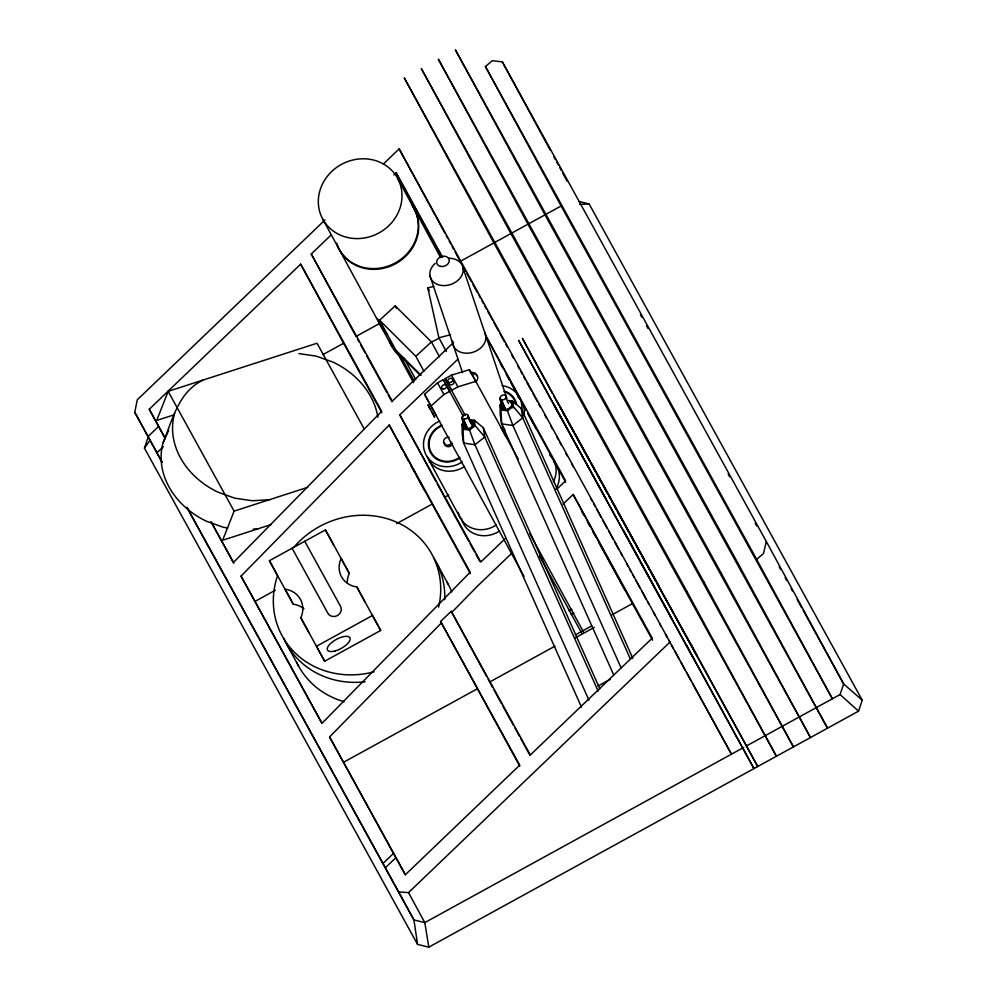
<?xml version="1.0" encoding="UTF-8"?>
<svg xmlns="http://www.w3.org/2000/svg" width="997" height="997" viewBox="0 0 997 997"><rect width="100%" height="100%" fill="white"/><g stroke="black" fill="none" stroke-linecap="round" stroke-linejoin="round"><path stroke-width="1.5" d="M509.866 401.691C517.705 407.25 499.397 414.303 501.965 404.782M161.988 462.184L134.757 412.322L137.287 399.797L324.972 219.963M766.294 541.471L763.515 553.522L756.636 559.342L832.358 698.785L561.124 205.98L485.414 66.537L492.281 60.717L502.338 61.889L766.294 541.471L843.661 683.967L862.243 700.206L858.542 711.148L428.81 947.15L417.569 944.408L144.44 448.139L148.142 437.197M463.966 424.012C461.636 434.642 481.19 424.535 470.709 420.597L473.438 420.996L474.136 425.495L469.388 429.196L463.941 428.398L463.244 423.899M746.454 745.955L840.072 694.548L843.661 683.967L803.171 610.388M364.204 428.934L317.034 343.23L168.157 391.335L156.716 420.447L174.325 414.752M227.74 527.936L223.39 527.301L206.628 521.319A75.498 62.325 21.5 0 1 163.221 442.431C172.543 419.55 178.687 391.422 203.363 379.957M168.157 391.335L234.096 511.125L222.655 540.237L271.134 524.559M163.221 442.431L165.764 436.86M166.349 435.564L168.73 430.368M144.44 448.139L149.986 440.375M241.037 576.104L389.191 425.034L470.185 572.203L322.043 723.274L241.037 576.104L321.582 722.775M405.293 874.88L329.571 736.957L441.409 622.913M451.791 612.345L477.725 585.887L511.399 553.622M383.421 163.969L399.149 148.889L731.462 754.193L692.504 683.406M164.817 437.907L149.251 409.244L300.658 264.168L381.652 411.337L233.51 562.408L211.028 521.568M380.505 322.991L356.016 336.45L311.263 254.011L331.353 234.769M393.852 174.874L396.083 172.743L442.581 257.226M162.237 462.334L148.067 436.512L158.673 426.355L149.251 409.244M156.978 452.775L163.334 446.681M453.647 342.37L392.257 401.18L311.263 254.011M435.739 481.09L399.797 414.877L457.835 359.269M505.342 538.517L480.791 562.046L399.797 414.877M556.687 489.328L565.611 480.766L485.365 334.967M519.736 766.132L440.612 621.443L451.217 611.286L530.304 755.003L652.237 638.167L573.15 494.462L563.043 504.146M417.569 944.408L413.942 919.957L382.998 863.452L393.603 853.282L329.571 736.957M385.39 867.714L395.996 857.557L393.603 853.282M398.7 891.904L408.508 892.614L670.383 641.694M413.468 382.599L379.595 320.199L395.198 305.855L431.427 341.921L439.565 356.926M423.962 371.27L415.811 356.265L431.427 341.921M430.517 405.218L424.56 394.313L437.484 382.86L443.291 379.67L449.722 391.335L443.914 394.525L431.003 405.978L524.036 576.453M581.463 707.072L463.642 443.092L462.184 433.77L462.159 423.75L462.994 429.134L469.525 430.093L475.208 425.657L474.373 420.26L470.459 419.687M613.766 675.069L501.641 423.862L500.182 414.54L500.158 404.52L501.005 409.904L507.523 410.864L513.206 406.427L512.371 401.043L508.458 400.47M460.228 261.388L561.124 205.98M323.14 354.496L343.604 343.267L300.658 264.168M445.161 378.648L451.491 375.171L469.4 369.688L475.843 381.353L457.922 386.836L451.591 390.313L445.161 378.648L465.3 415.55M374.074 671.804A85.268 78.127 -28.5 0 1 277.54 575.68L269.402 560.688L325.446 529.906L349.286 573.425A22.769 20.862 -28.5 0 0 347.28 582.796M254.833 601.49L275.284 590.261M396.669 523.599L432.137 504.121L389.191 425.034M468.553 540.91L444.55 497.304L448.638 495.06M324.636 661.248L380.68 630.465L372.542 615.461L316.485 646.243L324.636 661.248L300.795 617.729A22.769 20.862 -28.5 0 0 285.092 589.202L293.243 604.207A22.769 20.862 -28.5 0 1 303.935 608.781M569.162 610.775L571.879 609.279M571.156 614.389L573.873 612.893M343.367 762.356L477.214 688.852M554.905 646.181L489.627 682.035L488.144 679.293M575.369 634.877L591.682 625.929M612.021 614.813L632.41 603.609L573.15 494.462M575.244 637.856L594.262 627.4M598.013 686.036L610.239 679.318M743.725 747.451L424.797 922.611L413.942 919.957L187.486 508.507M234.096 511.125L307.674 487.346M446.307 351.455L438.904 337.821L427.813 287.946L433.67 286.376M438.904 337.821L450.607 334.693M269.29 499.746L252.216 500.743L234.831 498.188L218.081 492.206A75.498 62.325 21.5 0 1 174.662 413.319M253.201 529.133L257.849 528.859M579.706 204.385L589.115 203.936L862.243 700.206M298.901 353.599L316.298 356.153L333.048 362.135A75.498 62.325 21.5 0 1 377.888 417.282M579.269 201.531L589.115 203.936M512.371 401.043L521.306 408.521L632.796 658.307M474.373 420.26L483.308 427.75L599.858 688.89M840.072 694.548L858.542 711.148M513.492 403.773L511.436 401.766L512.134 406.265L507.386 409.966L501.94 409.181L501.242 404.67M379.595 320.199L415.811 356.265M395.871 350.196L421.12 375.333M419.887 374.934L400.221 355.356L414.241 381.178M513.206 406.427L522.752 417.843L630.44 659.117M475.208 425.657L484.754 437.072L598.138 691.12M473.401 425.395L467.88 417.07L470.459 422.74M500.806 427.202L506.015 436.661M436.125 415.4L435.764 414.715M574.359 432.648L557.647 402.589L573.375 431.178M575.082 433.957L590.286 461.499M451.491 375.171L457.922 386.836M437.484 382.86L443.914 394.525M430.43 405.019L430.903 405.879M424.56 394.313L435.253 413.792M640.448 314.74L641.943 317.47M646.442 325.645L647.95 328.362M728.184 474.148L729.679 476.878M755.178 523.201L756.673 525.918M779.168 566.795L780.676 569.524M785.175 577.687L786.67 580.416M791.169 588.591L792.665 591.321M797.164 599.496L801.663 607.672M485.414 66.537L756.636 559.342M658.905 585.949L522.403 338.369L552.413 393.516M591.022 462.82L696.99 655.764L574.883 433.894M553.896 396.208L558.332 404.271M559.816 406.963L561.299 409.655M562.782 412.347L589.177 460.302M590.685 463.019L595.184 471.195M596.68 473.924L601.179 482.087M602.674 484.816L607.173 492.992M608.668 495.708L610.176 498.438M611.672 501.155L616.171 509.33M617.666 512.047L622.165 520.222M623.661 522.951L628.16 531.114M629.655 533.844L634.154 542.019M635.65 544.736L640.149 552.911M641.657 555.628L646.156 563.803M647.651 566.533L649.147 569.25M650.642 571.979L655.141 580.154M656.649 582.871L757.732 766.556L690.074 642.778M623.025 529.482L693.251 657.821M606.188 499.198L553.908 404.645L753.994 768.612L686.335 644.822M463.231 266.835L465.474 270.922M466.97 273.639L471.469 281.802M472.964 284.531L477.463 292.694M478.959 295.424L480.454 298.14M481.962 300.87L483.458 303.587M484.953 306.316L486.449 309.033M487.957 311.762L492.443 319.925M493.951 322.642L498.438 330.817M499.946 333.534L504.432 341.709M505.94 344.426L507.436 347.155M511.935 355.318L513.43 358.048M517.929 366.211L519.425 368.927M520.92 371.657L522.416 374.373M523.911 377.103L525.419 379.82M526.915 382.549L531.413 390.712M532.909 393.441L537.408 401.604M538.903 404.333L540.399 407.05M544.898 415.213L546.393 417.942M550.892 426.105L552.388 428.835M556.887 436.998L558.382 439.727M559.878 442.444L561.386 445.173M565.872 453.336L567.368 456.065M571.867 464.228L573.362 466.945M590.598 498.263L592.093 500.98M593.601 503.709L595.097 506.426M596.592 509.155L601.091 517.318M602.587 520.048L607.086 528.211M608.581 530.94L613.08 539.103M614.576 541.82L619.075 549.995M620.57 552.712L622.066 555.441M626.565 563.604L628.06 566.333M629.556 569.05L631.064 571.78M632.559 574.496L634.055 577.226M635.55 579.942L640.049 588.105M641.545 590.835L646.044 598.998M647.539 601.727L649.047 604.444M653.534 612.619L655.041 615.336M659.528 623.511L661.036 626.228M665.522 634.391L667.018 637.12M668.526 639.837L670.021 642.567M671.517 645.283L673.012 648.013M674.52 650.729L679.007 658.905M680.515 661.622L685.001 669.797M686.509 672.514L690.996 680.677M500.344 363.656L502.6 367.743M506.351 374.56L509.342 380.007M510.85 382.736L515.349 390.911M516.845 393.641L519.848 399.087M522.092 403.174L525.843 409.991M528.098 414.079L536.349 429.059M565.635 482.274L527.587 412.733M581.376 510.888L583.631 514.975M587.383 521.792L589.626 525.88M592.629 531.326L595.633 536.785M598.636 542.231L624.882 589.925M632.41 603.609L652.561 640.224M504.893 430.181L502.675 426.18L503.124 427.003M357.512 339.167L359.02 341.896M360.515 344.626L365.014 352.801M366.522 355.53L386.761 392.32M388.269 395.036L392.02 401.853M470.048 543.639L474.547 551.815M476.055 554.544L479.794 561.348M343.604 343.267L381.851 412.758M400.595 446.83L402.103 449.56M405.094 455.006L408.097 460.452M411.1 465.911L414.852 472.715M416.347 475.444L424.597 490.437M432.137 504.121L470.385 573.624M490.374 683.394L492.605 687.456M494.101 690.161L501.566 703.72M503.061 706.437L513.505 725.417M515 728.122L519.474 736.26M520.97 738.976L529.918 755.24M440.612 621.443L519.711 765.16L405.418 874.668L395.996 857.557M349.286 573.425L341.148 558.42A22.769 20.862 -28.5 0 0 356.839 586.946L380.68 630.465M304.733 541.284L340.525 606.301A7.216 6.618 -28.5 0 1 337.385 615.573A7.216 6.618 -28.5 0 1 327.876 613.255L292.084 548.225M269.402 560.688L293.243 604.207M212.049 523.761L233.797 563.28M134.757 412.322L148.067 436.512M187.012 507.348L382.998 863.452M673.262 621.318L518.664 340.426L560.526 417.082L559.965 416.048M431.988 412.272C441.771 430.181 420.796 391.846 430.53 409.667M158.673 426.355L165.352 438.555M469.4 369.688L518.266 459.094M529.918 533.831L583.631 632.248M443.291 379.67L463.431 416.572M539.514 555.99L581.762 633.269M502.338 61.889L550.232 150.098M553.921 156.89L555.391 159.595M556.874 162.312L558.345 165.028M559.816 167.745L561.286 170.462M562.769 173.166L567.181 181.317M399.149 148.889L444.774 232.924M446.245 235.641L447.715 238.345M449.198 241.062L450.669 243.767M452.14 246.483L453.61 249.188M455.081 251.905L459.492 260.03M486.835 337.696L520.172 399.099M521.655 401.816L526.104 410.004M396.083 172.743L442.02 257.338M397.529 178.164L413.817 208.161M414.229 208.909L440.662 257.612M427.813 287.946L429.296 290.663M506.513 437.583L506.962 438.406M395.198 305.855L396.681 308.584M403.997 357.998L415.811 379.745M322.791 219.203L339.08 249.2M339.491 249.96L392.02 346.707M428.61 459.592L460.377 518.091M437.209 483.794L444.55 497.304M435.839 561.523L448.052 584.018M451.217 611.286L486.661 676.564M356.839 586.946L364.989 601.939M325.446 529.906L333.596 544.898M300.795 617.729L308.933 632.721M286.363 643.601L298.577 666.108M408.508 892.614L424.797 922.611L428.81 947.15M563.704 413.992L564.265 415.039M505.878 397.84L508.458 403.511M467.905 415.238L470.671 421.457M471.955 424.921L468.092 416.434L471.93 424.909M511.785 404.022L513.056 406.863M511.76 405.081L513.031 407.923M621.243 668.202L512.919 425.507L507.523 410.864M501.591 406.926L502.862 409.767M588.94 700.206L474.921 444.737L469.525 430.093M500.095 398.289L501.915 407.885L500.282 398.862L502.164 403.124M462.097 417.519L463.917 427.115L462.284 418.092L464.166 422.354M504.656 409.568L501.229 399.66L503.51 409.256L500.668 399.323L503.186 405.019L500.668 399.323L502.575 408.683L500.282 398.862M466.658 428.797L463.231 418.89L465.512 428.486L462.67 418.553L465.188 424.248L462.67 418.553L464.577 427.912L462.284 418.092M463.069 268.043L506.999 398.638M429.956 275.795L462.546 372.691M521.306 408.521L522.752 417.843L512.919 425.507L501.641 423.862L501.005 409.904M483.308 427.75L484.754 437.072L474.921 444.737L463.642 443.092L462.994 429.134M463.468 426.803L463.705 429.695M448.638 258.248A17.049 13.248 -18.6 0 1 462.134 274.736A17.049 13.248 -18.6 0 1 437.16 284.295A17.049 13.248 -18.6 0 1 435.19 263.395M484.667 332.4A17.049 13.248 -18.6 0 1 472.204 352.477A17.049 13.248 -18.6 0 1 452.563 341.061M554.058 462.272A25.586 23.442 -28.5 0 1 555.965 488.891M502.152 385.665A25.586 23.442 -28.5 0 1 521.892 408.969M549.758 455.155A25.586 23.442 -28.5 0 1 553.347 481.738M521.68 401.554A25.586 23.442 -28.5 0 1 524.048 415.973M517.991 396.656A25.586 23.442 -28.5 0 1 520.023 398.974M504.382 391.023A20.576 18.856 -28.5 0 1 516.596 404.072M504.121 391.647A19.878 18.22 -28.5 0 1 515.923 404.259M344.177 701.714A85.268 78.127 -28.5 0 1 296.595 662.22M446.594 581.5A85.268 78.127 -28.5 0 1 451.791 591.931M294.103 546.967A85.268 78.127 -28.5 0 1 395.124 521.531A85.268 78.127 -28.5 0 1 438.605 607.148M433.62 557.759A85.268 78.127 -28.5 0 1 444.737 599.758M365.101 681.786A85.268 78.127 -28.5 0 1 283.759 638.392M453.024 380.792A2.555 1.994 -28.6 0 1 452.526 384.481A2.555 1.994 -28.6 0 1 449.136 382.923M471.207 374.049A8.524 5.321 -28.9 0 1 475.968 381.938M470.397 372.591A8.524 5.321 -28.9 0 1 476.94 375.744M499.634 530.915A25.586 23.442 -28.5 0 1 461.474 518.353M459.953 457.86A20.576 18.856 -28.5 0 1 430.554 452.675A20.576 18.856 -28.5 0 1 441.933 425.108M462.172 461.91A25.586 23.442 -28.5 0 1 426.168 455.093A25.586 23.442 -28.5 0 1 439.689 421.07M464.614 466.409A25.586 23.442 -28.5 0 1 427.327 456.8M496.369 524.908A25.586 23.442 -28.5 0 1 458.209 512.346M452.563 443.74A4.262 3.901 -28.5 0 1 444.413 442.842M451.753 442.244A4.262 3.901 -28.5 0 1 446.469 445.148A4.262 3.901 -28.5 0 1 443.802 440.3A4.262 3.901 -28.5 0 1 449.086 437.409M459.567 457.349A19.878 18.22 -28.5 0 1 431.165 452.339A19.878 18.22 -28.5 0 1 442.157 425.707M411.474 204.46A42.634 39.07 -28.5 0 1 394.588 263.295A42.634 39.07 -28.5 0 1 336.687 243.866M398.164 354.857A42.634 39.07 -28.5 0 1 389.628 341.373M439.216 337.995A42.634 39.07 -28.5 0 1 430.48 342.295M386.761 333.858A42.634 39.07 -28.5 0 1 377.763 318.978M412.721 206.416A42.634 39.07 -28.5 0 1 393.566 264.766A42.634 39.07 -28.5 0 1 336.637 243.231M737.942 563.23L455.392 49.85L544.985 214.841L827.535 728.221L737.942 563.23M720.906 572.59L438.356 59.209L527.936 224.2L810.486 737.581L720.906 572.59M703.87 581.949L421.32 68.569L510.9 233.56L793.45 746.94L703.87 581.949M686.833 591.308L404.284 77.928L493.864 242.919L776.414 756.299L686.833 591.308M505.005 408.197L501.229 399.66L504.981 408.197M467.007 427.426L463.231 418.89L466.982 427.426M440.537 266.411A6.481 5.035 -18.6 0 0 449.248 259.881A6.481 5.035 -18.6 0 0 439.079 257.774A6.481 5.035 -18.6 0 0 440.537 266.411M501.902 399.859A3.153 2.293 -24.1 0 0 506.102 396.582A3.153 2.293 -24.1 0 0 501.279 395.871A3.153 2.293 -24.1 0 0 501.902 399.859M449.385 382.499A2.555 1.994 -28.6 0 0 452.7 379.658A2.555 1.994 -28.6 0 0 448.775 379.022A2.555 1.994 -28.6 0 0 449.385 382.499M443.191 388.942A2.555 1.994 -28.6 0 0 446.506 386.101A2.555 1.994 -28.6 0 0 442.581 385.465A2.555 1.994 -28.6 0 0 443.191 388.942M463.904 419.076A3.153 2.293 -24.1 0 0 468.104 415.811A3.153 2.293 -24.1 0 0 463.281 415.101A3.153 2.293 -24.1 0 0 463.904 419.076M335.229 650.916A12.787 5.122 -28.8 0 0 349.922 637.793A12.787 5.122 -28.8 0 0 330.992 643.127A12.787 5.122 -28.8 0 0 335.229 650.916M347.056 237.398A42.634 39.07 -28.5 0 0 401.13 187.723A42.634 39.07 -28.5 0 0 332.3 170.936A42.634 39.07 -28.5 0 0 347.056 237.398"/></g></svg>
